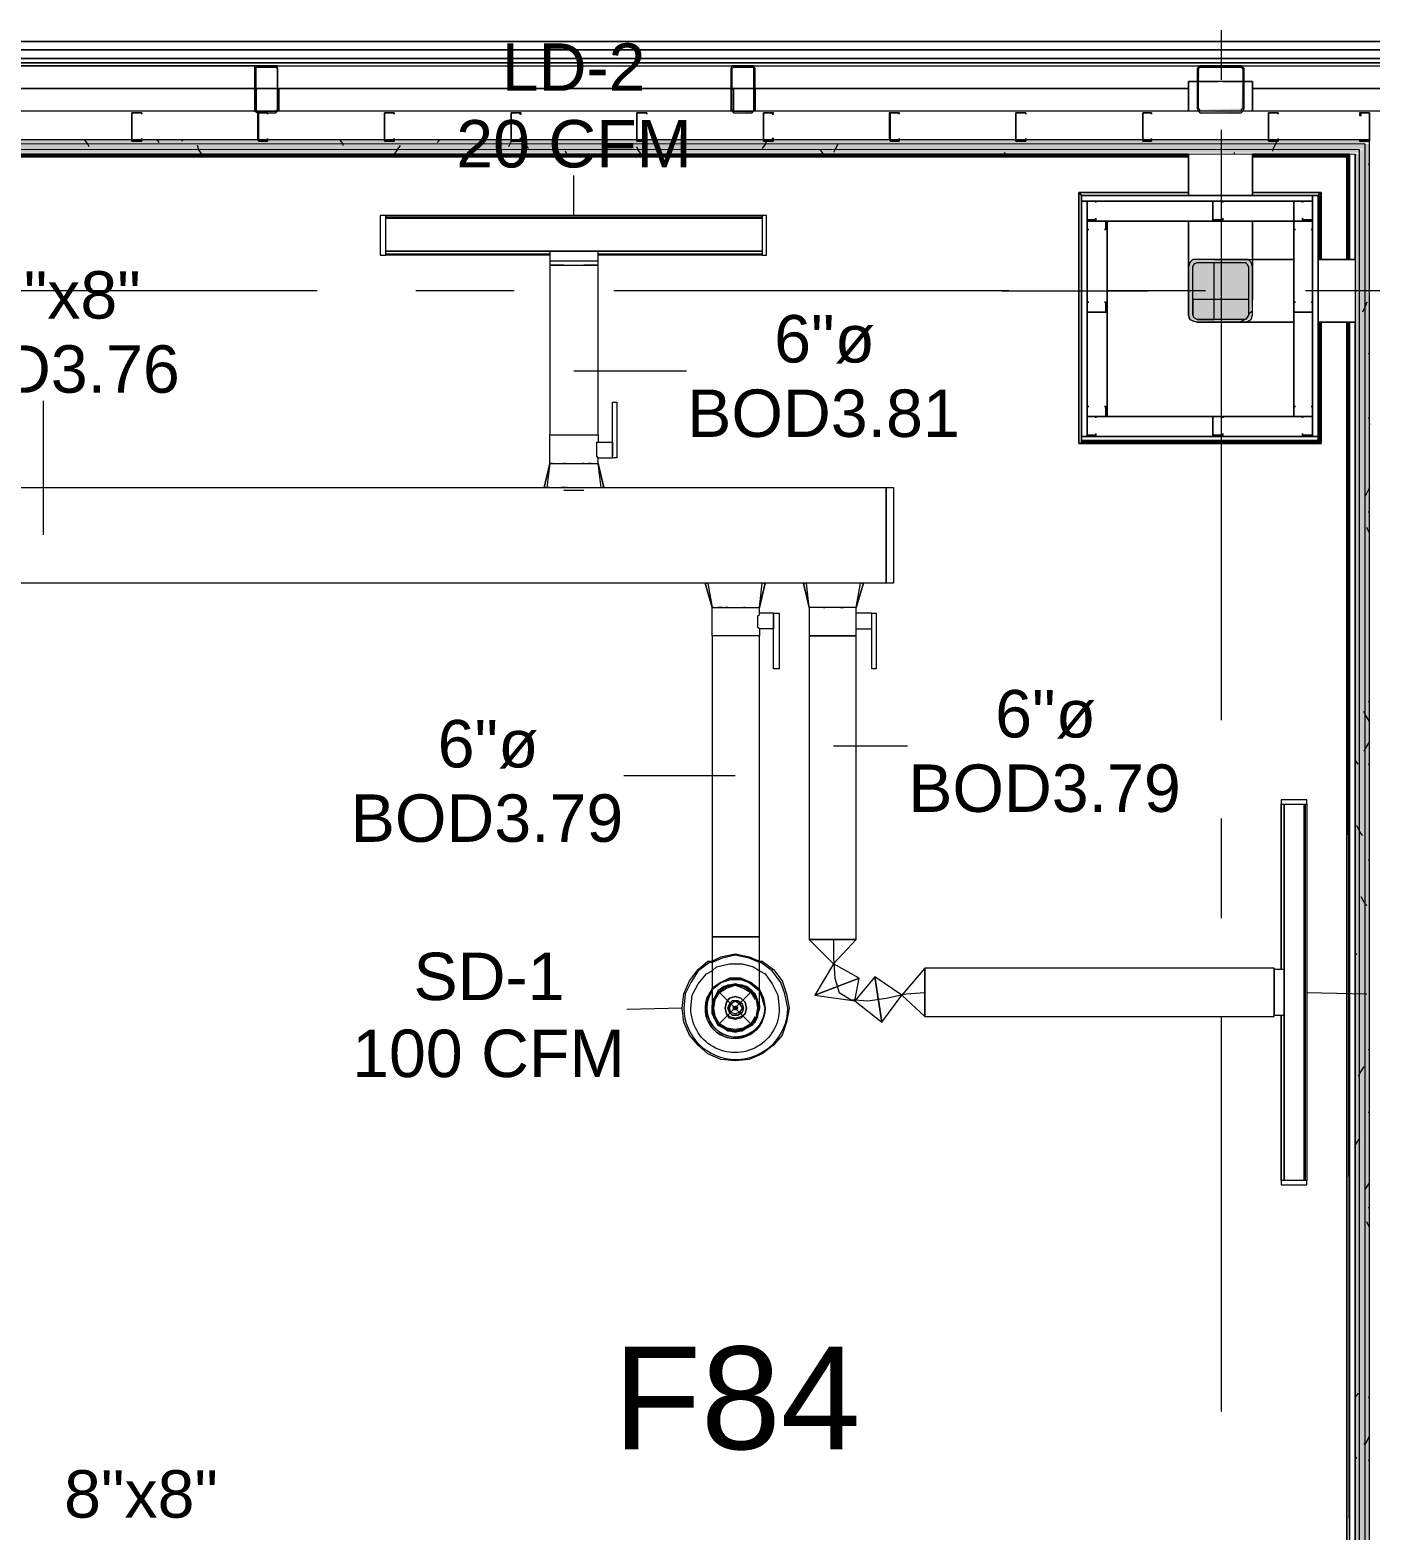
# Model space of a CAD drawing. Header units: metres. Extents: x 98 to 337, y -7 to 53.
# Drawn here: x 154.689 to 158.998, y 44.856 to 49.679 of the extents above; entities that cross this region are included whole.
import ezdxf

# ---------------------------------------------------------------- set-up
doc = ezdxf.new("R2010")
doc.units = ezdxf.units.M
doc.layers.add('HVAC - Ductos', color=5, linetype='Continuous', lineweight=0)
doc.layers.add('PDF_Text', color=7, linetype='Continuous', lineweight=0)
doc.layers.add('PDF_Geometry', color=7, linetype='Continuous', lineweight=0, true_color=0xaaaaaa)
doc.layers.add('PDF_Solid Fills', color=7, linetype='Continuous', lineweight=0, true_color=0xffffff)
doc.styles.add('PDF Arial-BoldMT-Identity-H', font='arial.ttf')
doc.styles.add('PDF Helvetica', font='')
doc.styles.get('PDF Helvetica').set_extended_font_data('Helvetica')

msp = doc.modelspace()

# ---------------------------------------------------------------- hatches: boundary and pattern name
at = {"layer": 'PDF_Solid Fills', "lineweight": 0, "transparency": 33554559}
h = msp.add_hatch(color=256, dxfattribs=at)
h.paths.add_polyline_path([(155.4843, 49.4228), (155.4797, 49.4228), (155.4843, 49.4183)])
h.paths.add_polyline_path([(155.4156, 49.5557), (155.411, 49.5557), (155.411, 49.4183)])
h.paths.add_polyline_path([(155.4202, 49.5649), (155.4843, 49.5603), (155.4843, 49.5649)])
h.paths.add_polyline_path([(155.4156, 49.5603), (155.4156, 49.5649), (155.411, 49.5649)])
h.paths.add_polyline_path([(155.4797, 49.4137), (155.4797, 49.4183), (155.4202, 49.4183)])
h = msp.add_hatch(color=256, dxfattribs=at)
h.paths.add_polyline_path([(157.0192, 49.5557), (157.0146, 49.5557), (157.0146, 49.4228), (157.0192, 49.5552)])
h.paths.add_polyline_path([(156.9459, 49.5557), (156.9413, 49.5557), (156.9413, 49.4228)])
h.paths.add_polyline_path([(157.0146, 49.5649), (157.0192, 49.5603), (157.0192, 49.5649)])
h.paths.add_polyline_path([(157.01, 49.5603), (157.01, 49.5649), (156.9459, 49.5649)])
h.paths.add_polyline_path([(157.01, 49.4137), (157.01, 49.4183), (156.9504, 49.4183)])
h.paths.add_polyline_path([(156.9504, 49.4183), (156.9504, 49.4228), (156.9459, 49.4228)])
h = msp.add_hatch(color=256, dxfattribs=at)
h.paths.add_polyline_path([(158.4487, 49.5603), (158.5861, 49.5649), (158.4441, 49.5649), (158.4395, 49.5603), (158.4395, 49.4274), (158.4441, 49.432)])
h.paths.add_polyline_path([(158.5907, 49.5603), (158.5861, 49.5603), (158.5815, 49.4274), (158.4487, 49.4228), (158.4487, 49.4274), (158.4441, 49.4274), (158.4441, 49.4183), (158.4487, 49.4183), (158.5815, 49.4137), (158.5815, 49.4183), (158.5861, 49.4228)])
for points in [[(158.9939, 49.3266), (142.4356, 49.3312), (105.9562, 49.3312), (105.9562, 49.3175), (158.9939, 49.3175)], [(158.9801, 49.2946), (158.9801, 49.3175), (105.9562, 49.3175), (105.9562, 49.2992), (158.9618, 49.2992)], [(105.9562, 49.2854), (158.9573, 49.2854), (158.9618, 49.2808), (158.9618, 49.2808), (158.9618, 49.2992), (105.9562, 49.2992)], [(158.412, 48.7631), (158.4166, 48.7631), (158.4166, 48.7494), (158.4257, 48.7494), (158.4395, 48.7448), (158.5953, 48.7402), (158.5953, 48.7448), (158.6136, 48.754), (158.6182, 48.9308), (158.6182, 48.9327), (158.609, 48.9418), (158.4211, 48.9418), (158.4166, 48.9372), (158.412, 48.9235)]]:
    msp.add_hatch(color=256, dxfattribs=at).paths.add_polyline_path(points)
h = msp.add_hatch(color=256, dxfattribs=at)
h.paths.add_polyline_path([(158.9801, 37.1027), (158.9939, 37.1027), (158.9939, 49.3129), (158.9801, 49.3129)])
h.paths.add_polyline_path([(158.9801, 25.4148), (158.9939, 25.4148), (158.9939, 35.5724), (158.9801, 35.5724)])
h.paths.add_polyline_path([(158.9801, 23.912), (158.9939, 23.912), (158.9939, 25.401), (158.9801, 25.401)])
h.paths.add_polyline_path([(158.9939, 23.8937), (158.9801, 23.8937), (158.9801, 11.5689), (158.9939, 11.5689)])
h.paths.add_polyline_path([(158.9801, 35.5861), (158.9939, 35.5861), (158.9939, 37.089), (158.9801, 37.089)])
h = msp.add_hatch(color=256, dxfattribs=at)
h.paths.add_polyline_path([(158.9618, 37.1027), (158.9618, 49.2808), (158.9481, 49.2808), (158.9481, 37.1027)])
h.paths.add_polyline_path([(158.9618, 23.8937), (158.9481, 23.8937), (158.9481, 11.601), (158.9618, 11.601)])
h.paths.add_polyline_path([(158.9618, 25.401), (158.9481, 25.401), (158.9481, 23.912), (158.9618, 23.912)])
h.paths.add_polyline_path([(158.9618, 35.5724), (158.9481, 35.5724), (158.9481, 25.4148), (158.9618, 25.4148)])
h.paths.add_polyline_path([(158.9618, 37.089), (158.9481, 37.089), (158.9481, 35.5861), (158.9618, 35.5861)])
h = msp.add_hatch(color=256, dxfattribs=at)
h.paths.add_polyline_path([(158.9618, 37.1027), (158.9801, 37.1027), (158.9801, 49.2946), (158.9618, 49.2946)])
h.paths.add_polyline_path([(158.9618, 25.4148), (158.9801, 25.4148), (158.9801, 35.5724), (158.9618, 35.5724)])
h.paths.add_polyline_path([(158.9618, 23.912), (158.9801, 23.912), (158.9801, 25.401), (158.9618, 25.401)])
h.paths.add_polyline_path([(158.9801, 23.8937), (158.9618, 23.8937), (158.9618, 11.5827), (158.9801, 11.5827)])
h.paths.add_polyline_path([(158.9618, 35.5861), (158.9801, 35.5861), (158.9801, 37.089), (158.9618, 37.089)])

# ---------------------------------------------------------------- linework, layer by layer
at = {"layer": 'HVAC - Ductos', "lineweight": 0}
for points in [[(155.8142, 49.0839), (155.8142, 48.9555), (155.8325, 48.9555), (155.8325, 49.0839)], [(157.0421, 48.9692), (155.8325, 48.9692), (157.0421, 48.9692), (155.8325, 48.9692), (155.8325, 49.0747), (157.0421, 49.0747)], [(157.0558, 49.0839), (157.0421, 49.0839), (157.0421, 48.9555), (157.0558, 48.9555)], [(156.5152, 48.9692), (156.5106, 48.9692), (156.5014, 48.9692), (156.4923, 48.9692), (156.474, 48.9692), (156.4556, 48.9692), (156.4373, 48.9692), (156.419, 48.9692), (156.4006, 48.9692), (156.3823, 48.9692), (156.3686, 48.9692), (156.364, 48.9692), (156.3594, 48.9692), (156.3594, 48.9372), (156.3594, 48.9235), (156.3686, 48.9235), (156.3823, 48.9235), (156.4098, 48.9235), (156.4373, 48.9235), (156.4648, 48.9235), (156.4923, 48.9235), (156.506, 48.9235), (156.5152, 48.9235), (156.5152, 48.9372)], [(156.3411, 48.2088), (156.3594, 48.2866), (156.3411, 48.2088), (156.3457, 48.2088)], [(156.4098, 48.2866), (156.4052, 48.2866)], [(156.4694, 48.2866), (156.4648, 48.2866)], [(156.4923, 48.2866), (156.4831, 48.2866)], [(156.529, 48.2088), (156.5335, 48.2088)], [(157.4636, 48.2088), (157.4636, 47.9017), (157.4407, 47.9017), (157.4407, 48.2088)], [(157.0512, 47.9017), (157.0466, 47.9017)], [(156.9001, 47.8239), (156.9138, 47.8239)], [(156.923, 47.8239), (156.9276, 47.8239), (156.9321, 47.8239), (156.9276, 47.8239)], [(156.9825, 47.8239), (156.9871, 47.8239)], [(157.2391, 47.8239), (157.2437, 47.8239)], [(157.2941, 47.8239), (157.2987, 47.8239), (157.3033, 47.8239), (157.2987, 47.8239)], [(157.033, 47.7322), (157.0284, 47.7322), (157.0238, 47.7322), (157.01, 47.7322), (156.9917, 47.7322), (156.9734, 47.7322), (156.955, 47.7322), (156.9367, 47.7322), (156.9184, 47.7322), (156.9001, 47.7322), (156.8909, 47.7322), (156.8817, 47.7322), (156.8817, 46.7655), (156.8909, 46.7655), (156.9001, 46.7655), (156.9184, 46.7655), (156.9367, 46.7655), (156.955, 46.7655), (156.9734, 46.7655), (156.9917, 46.7655), (157.01, 46.7655), (157.0238, 46.7655), (157.0284, 46.7655), (157.033, 46.7655)], [(157.2712, 46.6784), (157.3445, 46.7563), (157.3445, 47.7322), (157.3353, 47.7322), (157.3261, 47.7322), (157.3079, 47.7322), (157.2895, 47.7322), (157.2712, 47.7322), (157.2483, 47.7322), (157.2299, 47.7322), (157.2162, 47.7322), (157.2025, 47.7322), (157.1979, 47.7322), (157.1933, 47.7322), (157.1933, 46.7563)], [(157.3445, 46.7563), (157.3353, 46.7563), (157.3261, 46.7563), (157.3079, 46.7563), (157.2895, 46.7563), (157.2712, 46.7563), (157.2483, 46.7563), (157.2299, 46.7563), (157.2162, 46.7563), (157.2025, 46.7563), (157.1979, 46.7563), (157.1933, 46.7563), (157.1979, 46.7563), (157.2025, 46.7563), (157.2162, 46.7563), (157.2299, 46.7563), (157.2483, 46.7563), (157.2712, 46.7563), (157.2895, 46.7563), (157.3079, 46.7563), (157.3261, 46.7563), (157.3353, 46.7563)], [(157.1933, 46.7563), (157.3445, 46.7563)], [(157.5644, 46.6647), (157.5644, 46.6601), (157.5644, 46.651), (157.5644, 46.6418), (157.5644, 46.6234), (157.5644, 46.6052), (157.5644, 46.5868), (157.5644, 46.5685), (157.5644, 46.5502), (157.5644, 46.5318), (157.5644, 46.5226), (157.5644, 46.5135), (157.5644, 46.5089), (157.5644, 46.5135), (157.5644, 46.5226), (157.5644, 46.5318), (157.5644, 46.5502), (157.5644, 46.5685), (157.5644, 46.5868), (157.5644, 46.6052), (157.5644, 46.6234), (157.5644, 46.6418), (157.5644, 46.651), (157.5644, 46.6601)], [(156.9367, 46.6326), (156.9734, 46.6326), (157.0054, 46.6188), (157.0284, 46.6006), (157.033, 46.596), (157.0284, 46.6006), (157.0054, 46.6188), (156.9734, 46.6326), (156.9367, 46.6326), (156.9092, 46.6188), (156.8817, 46.6006), (156.8817, 46.596), (156.9092, 46.6188)], [(156.8817, 46.596), (156.8817, 46.5914), (156.8817, 46.596), (156.8817, 46.6006), (156.9092, 46.6188)], [(156.8863, 46.5548), (156.8909, 46.573), (156.9046, 46.5868), (156.9184, 46.6006), (156.9367, 46.6097), (156.955, 46.6097), (156.9734, 46.6097), (156.9917, 46.6006), (157.01, 46.5868), (157.0192, 46.573), (157.0284, 46.5548), (157.0284, 46.5364), (157.0284, 46.5181), (157.0192, 46.4997), (157.01, 46.486), (156.9917, 46.4723), (156.9734, 46.4677), (156.955, 46.4631), (156.9367, 46.4677), (156.9184, 46.4723), (156.9046, 46.486), (156.8909, 46.4997), (156.8863, 46.5181), (156.8817, 46.5364)], [(157.0192, 46.5822), (156.978, 46.6097), (156.9321, 46.6097), (156.8955, 46.5822), (156.8817, 46.5364), (156.8955, 46.4906), (156.9321, 46.4631), (156.978, 46.4631), (157.0192, 46.4906), (157.033, 46.5364)], [(157.0284, 46.596), (157.0008, 46.6188), (156.9734, 46.628), (156.9413, 46.628), (156.9092, 46.6188), (156.9413, 46.628), (156.9734, 46.628), (157.0008, 46.6188), (157.0284, 46.596), (157.033, 46.5914)], [(157.0512, 46.5364), (157.0466, 46.5685), (157.033, 46.596), (157.0466, 46.5685)], [(156.9276, 46.5548), (156.923, 46.5364), (156.9276, 46.5548), (156.9367, 46.5685), (156.955, 46.573), (156.9734, 46.5685), (156.9871, 46.5548), (156.9917, 46.5364), (156.9871, 46.5548), (156.9734, 46.5685), (156.955, 46.573), (156.9367, 46.5685)], [(156.9367, 46.5502), (156.9321, 46.5364), (156.9367, 46.5502), (156.9459, 46.5593), (156.9642, 46.5593), (156.978, 46.5502), (156.9825, 46.5364), (156.978, 46.5502), (156.9642, 46.5593), (156.9459, 46.5593)], [(156.9413, 46.5502), (156.955, 46.5593), (156.9688, 46.5502), (156.978, 46.5364), (156.9688, 46.5226), (156.955, 46.5181), (156.9413, 46.5226), (156.9367, 46.5364)], [(156.8817, 46.5456), (156.8817, 46.5364), (156.8817, 46.5181), (156.8909, 46.4997), (156.9001, 46.4814), (156.9184, 46.4723), (156.9367, 46.4631), (156.955, 46.4585), (156.9734, 46.4631), (156.9917, 46.4723), (157.01, 46.4814), (157.0192, 46.4951), (157.01, 46.4814), (156.9917, 46.4723), (156.9734, 46.4631), (156.955, 46.4585), (156.9367, 46.4631), (156.9184, 46.4723), (156.9001, 46.4814), (156.8909, 46.4997), (156.8817, 46.5181), (156.8817, 46.5364)], [(156.9871, 46.5181), (156.9917, 46.5364), (156.9871, 46.5181), (156.9734, 46.5043), (156.955, 46.4997), (156.9367, 46.5043), (156.9276, 46.5181), (156.923, 46.5364), (156.9276, 46.5181), (156.9367, 46.5089), (156.955, 46.5043), (156.9734, 46.5089)], [(156.978, 46.5226), (156.9825, 46.5364), (156.978, 46.5226), (156.9642, 46.5135), (156.9459, 46.5135), (156.9367, 46.5226), (156.9321, 46.5364), (156.9367, 46.5226), (156.9459, 46.5135), (156.9642, 46.5135)], [(156.955, 46.541), (156.9504, 46.5364), (156.9504, 46.541), (156.9596, 46.541), (156.9642, 46.5364), (156.9596, 46.5318), (156.9504, 46.5318), (156.9504, 46.5364), (156.955, 46.5318), (156.9596, 46.5318), (156.9596, 46.5364), (156.9596, 46.541)], [(157.033, 46.5364), (157.0284, 46.5181), (157.0238, 46.4997), (157.0284, 46.5181), (157.033, 46.5364), (157.033, 46.5456)]]:
    msp.add_lwpolyline(points, close=True, dxfattribs=at)
for points in [[(155.8325, 49.0563), (155.8325, 49.0609), (155.8325, 49.0655), (155.8325, 49.0839), (155.8325, 49.0793), (157.0421, 49.0793), (157.0421, 49.0839), (157.0421, 49.0655), (157.0421, 49.0609), (157.0421, 49.0563)], [(157.0421, 49.0839), (155.8325, 49.0839)], [(155.8325, 49.0609), (155.8325, 49.0655), (155.8325, 49.0701)], [(157.0421, 49.0701), (157.0421, 49.0655), (157.0421, 49.0609)], [(155.8325, 49.0243), (155.8325, 49.0289)], [(155.8325, 49.0105), (155.8325, 49.0197)], [(157.0421, 49.0289), (157.0421, 49.0243)], [(157.0421, 49.0197), (157.0421, 49.0105)], [(156.3594, 48.9555), (155.8325, 48.9555), (155.8325, 48.9601), (155.8325, 48.9784), (155.8325, 48.9876)], [(155.8325, 48.9738), (155.8325, 48.9784), (155.8325, 48.983)], [(155.8325, 48.9601), (156.3594, 48.9601)], [(157.0421, 48.9876), (157.0421, 48.9784), (157.0421, 48.9601), (157.0421, 48.9555), (156.5152, 48.9555)], [(156.5152, 48.9601), (157.0421, 48.9601)], [(157.0421, 48.983), (157.0421, 48.9784), (157.0421, 48.9738)], [(156.3594, 48.9372), (156.364, 48.9372), (156.3823, 48.9372), (156.4052, 48.9372), (156.4373, 48.9372), (156.4648, 48.9372), (156.4923, 48.9372), (156.5106, 48.9372), (156.5152, 48.9372)], [(156.4052, 48.9235), (156.4006, 48.9235), (156.3823, 48.9235), (156.3686, 48.9235), (156.364, 48.9235), (156.3594, 48.9235), (156.3594, 48.3783), (156.364, 48.3783), (156.3686, 48.3783), (156.3823, 48.3783), (156.4006, 48.3783), (156.419, 48.3783), (156.4373, 48.3783), (156.4556, 48.3783), (156.474, 48.3783), (156.4923, 48.3783), (156.5014, 48.3783), (156.5106, 48.3783), (156.5152, 48.3783), (156.5152, 48.3553), (156.561, 48.3553), (156.561, 48.3508), (156.561, 48.3462), (156.561, 48.337), (156.561, 48.3324), (156.561, 48.3278), (156.561, 48.3187), (156.561, 48.3141), (156.561, 48.3095)], [(156.364, 48.2866), (156.3686, 48.2866), (156.364, 48.2866), (156.3594, 48.2866), (156.3594, 48.3783), (156.364, 48.3783), (156.3686, 48.3783), (156.3823, 48.3783), (156.4006, 48.3783), (156.419, 48.3783), (156.4373, 48.3783), (156.4556, 48.3783), (156.474, 48.3783), (156.4923, 48.3783), (156.5014, 48.3783), (156.5106, 48.3783), (156.5152, 48.3783), (156.5152, 48.9235), (156.5106, 48.9235), (156.506, 48.9235), (156.5014, 48.9235), (156.4923, 48.9235), (156.474, 48.9235), (156.4694, 48.9235)], [(156.4098, 48.9235), (156.419, 48.9235), (156.4373, 48.9235), (156.4556, 48.9235), (156.4648, 48.9235)], [(156.3686, 48.2866), (156.3823, 48.2866), (156.4006, 48.2866), (156.419, 48.2866), (156.4373, 48.2866), (156.4556, 48.2866), (156.474, 48.2866), (156.4923, 48.2866), (156.5014, 48.2866), (156.506, 48.2866), (156.5106, 48.2866), (156.5152, 48.2866), (156.5152, 48.305), (156.561, 48.305), (156.561, 48.4837), (156.5748, 48.4837), (156.5748, 48.305), (156.561, 48.305)], [(156.5152, 48.305), (156.5106, 48.3095), (156.5106, 48.3141), (156.5106, 48.3187), (156.5106, 48.3278), (156.5106, 48.337), (156.5106, 48.3462), (156.5106, 48.3508), (156.5106, 48.3553), (156.5152, 48.3553)], [(156.3594, 48.2866), (156.3502, 48.2088), (156.364, 48.2088), (156.3823, 48.2088), (156.3869, 48.2088)], [(156.5106, 48.2088), (156.5198, 48.2088), (156.5244, 48.2088), (156.5152, 48.2866)], [(156.5335, 48.2088), (156.5152, 48.2866), (156.5335, 48.2088)], [(156.4694, 48.2088), (157.4407, 48.2088), (157.4407, 47.9017), (154.3526, 47.9017), (154.3526, 48.2088), (156.4052, 48.2088)], [(156.3594, 48.2088), (156.3548, 48.2088)], [(156.3915, 48.2088), (156.4052, 48.2088), (156.4236, 48.2088), (156.4464, 48.2088), (156.4694, 48.2088), (156.4786, 48.2088)], [(156.4098, 48.2088), (156.3961, 48.2088)], [(156.4694, 48.1996), (156.4464, 48.1996), (156.4236, 48.1996), (156.4052, 48.1996)], [(156.419, 48.2088), (156.4144, 48.2088)], [(156.4648, 48.2088), (156.4831, 48.2088), (156.4923, 48.2088), (156.506, 48.2088)], [(156.8817, 47.9017), (156.8725, 47.9017), (156.8679, 47.9017), (156.8817, 47.8239), (156.8588, 47.9017), (156.8634, 47.9017), (156.8588, 47.9017), (156.8817, 47.8239), (156.8863, 47.8239), (156.8817, 47.8239)], [(157.0788, 47.801), (157.0788, 47.7964), (157.0788, 47.7918), (157.0788, 47.7826), (157.0788, 47.778), (157.0788, 47.7734), (157.0788, 47.7643), (157.0788, 47.7597), (157.0788, 47.7552), (157.033, 47.7552), (157.033, 47.7322), (157.0284, 47.7322), (157.0238, 47.7322), (157.01, 47.7322), (156.9917, 47.7322), (156.9734, 47.7322), (156.955, 47.7322), (156.9367, 47.7322), (156.9184, 47.7322), (156.9001, 47.7322), (156.8909, 47.7322), (156.8817, 47.7322), (156.8817, 47.8239), (156.8863, 47.8239), (156.8909, 47.8239), (156.9001, 47.8239), (156.9184, 47.8239), (156.9367, 47.8239), (156.955, 47.8239), (156.9734, 47.8239), (156.9917, 47.8239), (157.01, 47.8239), (157.0238, 47.8239), (157.0284, 47.8239), (157.033, 47.8239), (157.0421, 47.9017), (157.0284, 47.9017), (157.01, 47.9017), (157.0054, 47.9017), (157.0008, 47.9017), (156.9917, 47.9017), (156.978, 47.9017), (156.9734, 47.9017)], [(156.9046, 47.9017), (156.9001, 47.9017), (156.8863, 47.9017)], [(156.9688, 47.9017), (156.9459, 47.9017), (156.9413, 47.9017), (156.9367, 47.9017), (156.923, 47.9017), (156.9138, 47.9017), (156.9092, 47.9017)], [(157.0512, 47.9017), (157.033, 47.8239), (157.0512, 47.9017)], [(157.3949, 47.8055), (157.4086, 47.8055), (157.4086, 47.6268), (157.3949, 47.6268), (157.3949, 47.8055), (157.3445, 47.8055), (157.3445, 47.8239), (157.3353, 47.8239), (157.3261, 47.8239), (157.3079, 47.8239), (157.2895, 47.8239), (157.2712, 47.8239), (157.2483, 47.8239), (157.2299, 47.8239), (157.2162, 47.8239), (157.2025, 47.8239), (157.1979, 47.8239), (157.1933, 47.8239), (157.175, 47.9017), (157.1933, 47.8239), (157.1841, 47.9017)], [(157.2529, 47.9017), (157.2483, 47.9017), (157.2345, 47.9017), (157.2253, 47.9017), (157.2208, 47.9017), (157.2162, 47.9017), (157.1979, 47.9017), (157.1841, 47.9017), (157.1795, 47.9017), (157.175, 47.9017), (157.1795, 47.9017)], [(157.3399, 47.9017), (157.3261, 47.9017), (157.317, 47.9017), (157.3124, 47.9017), (157.3033, 47.9017), (157.2895, 47.9017), (157.2849, 47.9017), (157.2803, 47.9017), (157.2574, 47.9017)], [(157.3628, 47.9017), (157.3674, 47.9017), (157.3628, 47.9017), (157.3582, 47.9017), (157.3537, 47.9017), (157.3445, 47.9017)], [(157.3674, 47.9017), (157.3445, 47.8239), (157.3674, 47.9017)], [(157.3445, 47.8239), (157.3582, 47.9017)], [(157.033, 47.7552), (157.0284, 47.7597), (157.0284, 47.7643), (157.0284, 47.7734), (157.0284, 47.7826), (157.0284, 47.7918), (157.0284, 47.7964), (157.033, 47.801), (157.033, 47.8055)], [(157.0788, 47.8055), (157.0971, 47.8055), (157.0971, 47.6268), (157.0788, 47.6268), (157.0788, 47.8055), (157.033, 47.8055), (157.033, 47.8239)], [(157.1933, 47.8239), (157.1933, 47.7322), (157.1979, 47.7322), (157.2025, 47.7322), (157.2162, 47.7322), (157.2299, 47.7322), (157.2483, 47.7322), (157.2712, 47.7322), (157.2895, 47.7322), (157.3079, 47.7322), (157.3261, 47.7322), (157.3353, 47.7322), (157.3445, 47.7322), (157.3445, 47.7552), (157.3949, 47.7552), (157.3949, 47.7597), (157.3949, 47.7643), (157.3949, 47.7734), (157.3949, 47.778), (157.3949, 47.7826), (157.3949, 47.7918), (157.3949, 47.7964), (157.3949, 47.801)], [(157.3445, 47.7552), (157.3445, 47.7597), (157.3445, 47.7643), (157.3445, 47.7734), (157.3445, 47.7826), (157.3445, 47.7918), (157.3445, 47.7964), (157.3445, 47.801), (157.3445, 47.8055)], [(157.033, 46.5364), (157.033, 46.541), (157.033, 46.5639), (157.033, 46.5914), (157.033, 46.6326), (157.033, 46.6784), (157.033, 46.7289), (157.033, 46.7655), (157.0284, 46.7655), (157.0238, 46.7655), (157.01, 46.7655), (156.9917, 46.7655), (156.9734, 46.7655), (156.955, 46.7655), (156.9367, 46.7655), (156.9184, 46.7655), (156.9001, 46.7655), (156.8909, 46.7655), (156.8817, 46.7655), (156.8817, 46.7105), (156.8817, 46.6601), (156.8817, 46.6188), (156.8817, 46.5822), (156.8817, 46.5548), (156.8817, 46.541), (156.8817, 46.5364)], [(157.2712, 46.7563), (157.2712, 46.6968), (157.2757, 46.6326), (157.2895, 46.5868), (157.3261, 46.5639), (157.3811, 46.5593), (157.4407, 46.5685), (157.5048, 46.5822), (157.5644, 46.5868)], [(156.8817, 46.6876), (156.9092, 46.7014), (156.955, 46.7105), (157.0008, 46.7014), (157.033, 46.6876)], [(157.033, 46.683), (157.0008, 46.6968), (156.955, 46.7059), (156.9138, 46.6968), (156.8817, 46.683)], [(157.033, 46.6876), (157.0421, 46.6876), (157.0788, 46.6601), (157.1062, 46.6234), (157.12, 46.5822), (157.1291, 46.5364), (157.12, 46.4906), (157.1062, 46.4494), (157.0788, 46.4173), (157.0421, 46.3898), (157.0008, 46.3715), (156.955, 46.3669), (156.9092, 46.3715), (156.8679, 46.3898), (156.8359, 46.4173), (156.8084, 46.4494), (156.7901, 46.4906), (156.7855, 46.5364), (156.7901, 46.5822), (156.8084, 46.6234), (156.8359, 46.6601), (156.8679, 46.6876), (156.8817, 46.6876)], [(156.8817, 46.6555), (156.8955, 46.6692), (156.9367, 46.6784), (156.978, 46.6784), (157.0146, 46.6692), (157.033, 46.6555)], [(157.5644, 46.5089), (158.6869, 46.5089), (158.6869, 46.5135), (158.6869, 46.5226), (158.6869, 46.5318), (158.6869, 46.5502), (158.6869, 46.5685), (158.6869, 46.5868), (158.6869, 46.6052), (158.6869, 46.6234), (158.6869, 46.6418), (158.6869, 46.651), (158.6869, 46.6601), (158.6869, 46.6647), (157.5644, 46.6647), (157.4911, 46.5776), (157.404, 46.6372), (157.3399, 46.5593), (157.3537, 46.6326), (157.2712, 46.6784), (157.2116, 46.5776), (157.3537, 46.6326), (157.2116, 46.5776), (157.3399, 46.5593), (157.4269, 46.4906), (157.404, 46.6372), (157.4269, 46.4906), (157.4911, 46.5776), (157.5644, 46.5089), (157.5644, 46.6647)], [(157.033, 46.5456), (157.0284, 46.5548), (157.0238, 46.573), (157.01, 46.5914), (156.9917, 46.6052), (156.9734, 46.6097), (156.955, 46.6143), (156.9367, 46.6097), (156.9184, 46.6052), (156.9001, 46.5914), (156.8909, 46.573), (156.8817, 46.5548), (156.8817, 46.5456)], [(157.0192, 46.5089), (157.0054, 46.486), (156.9825, 46.4723), (156.955, 46.4677), (156.9276, 46.4723), (156.9046, 46.486), (156.8909, 46.5089), (156.8863, 46.5364), (156.8909, 46.5639), (156.9046, 46.5868), (156.9276, 46.6006), (156.955, 46.6097), (156.9825, 46.6006), (157.0054, 46.5868), (157.0192, 46.5639)], [(156.8909, 46.5685), (156.9046, 46.5868), (156.923, 46.6052), (156.9276, 46.6052), (156.9321, 46.6097)], [(156.9321, 46.6052), (156.955, 46.6097), (156.9825, 46.6052)], [(156.9825, 46.6097), (156.9871, 46.6052), (157.01, 46.5868), (157.0192, 46.5685)], [(156.8863, 46.5135), (156.8817, 46.5364), (156.8863, 46.5639), (156.8863, 46.5685)], [(156.9001, 46.5914), (157.01, 46.4814)], [(157.01, 46.5914), (156.9001, 46.4814)], [(157.0238, 46.5685), (157.0284, 46.5639)], [(157.0238, 46.5135), (157.0284, 46.5364), (157.0238, 46.5639), (157.0284, 46.5364), (157.0238, 46.5089)], [(156.8863, 46.5043), (156.8863, 46.5089)], [(156.923, 46.4723), (156.9046, 46.486), (156.8909, 46.5043)], [(157.0192, 46.5043), (157.01, 46.486), (156.9871, 46.4723)], [(157.0192, 46.4951), (157.0238, 46.4997)], [(157.0284, 46.5089), (157.0238, 46.5043)], [(156.9321, 46.4677), (156.9276, 46.4677), (156.923, 46.4677)], [(156.9825, 46.4677), (156.955, 46.4631), (156.9321, 46.4677)], [(156.9871, 46.4677), (156.9825, 46.4677)]]:
    msp.add_lwpolyline(points, dxfattribs=at)
for points in [[(156.8817, 46.683), (156.8725, 46.683), (156.8359, 46.6555), (156.813, 46.6188), (156.7947, 46.5822), (156.7901, 46.5364, 0.986385), (157.1246, 46.5364), (157.1154, 46.5822), (157.1016, 46.6188), (157.0742, 46.6555), (157.0375, 46.683), (157.033, 46.683)], [(157.033, 46.6555), (157.0512, 46.6464), (157.0742, 46.6143), (157.0925, 46.5776), (157.0971, 46.5364, -1.008643), (156.813, 46.5364), (156.8176, 46.5776), (156.8359, 46.6143), (156.8634, 46.6464), (156.8817, 46.6555)]]:
    msp.add_lwpolyline(points, format="xyb", dxfattribs=at)
msp.add_lwpolyline([(156.8817, 46.596), (156.8634, 46.5685), (156.8588, 46.5364, 1.018342), (157.0512, 46.5364), (157.0421, 46.5685), (157.033, 46.5914, -1.367979), (156.8634, 46.5364), (156.8679, 46.5685), (156.8817, 46.5914, 1.368444), (157.0512, 46.5364, -1.443726)], format="xyb", close=True, dxfattribs=at)
at = {"layer": 'PDF_Geometry', "lineweight": 0}
for points in [[(153.9174, 49.6428), (155.4477, 49.6428), (156.9825, 49.6428), (155.4477, 49.6428), (153.9174, 49.6428), (152.3825, 49.6428)], [(155.4477, 49.6153), (153.9174, 49.6153)], [(155.4477, 49.5878), (153.9174, 49.5878)], [(156.9825, 49.6153), (155.4477, 49.6153)], [(156.9825, 49.5878), (155.4477, 49.5878)], [(158.5128, 49.6153), (156.9825, 49.6153)], [(158.5128, 49.5878), (156.9825, 49.5878)], [(159.2917, 49.6153), (158.5128, 49.6153)], [(159.2917, 49.5878), (158.5128, 49.5878)], [(155.4477, 49.5741), (153.9174, 49.5741)], [(155.4797, 49.4137), (155.4843, 49.4183), (155.4843, 49.4228), (155.4843, 49.5557), (155.4843, 49.5649), (155.4797, 49.5649), (155.4202, 49.5649), (155.411, 49.5649), (155.411, 49.5557), (155.411, 49.4228), (155.411, 49.4183), (155.4202, 49.4137)], [(155.4797, 49.4183), (155.4202, 49.4183), (155.4156, 49.4183), (155.4156, 49.4228), (155.4156, 49.5557), (155.4156, 49.5603), (155.4202, 49.5603), (155.4797, 49.5603), (155.4843, 49.5557), (155.4843, 49.4228)], [(156.9825, 49.5741), (155.4477, 49.5741)], [(157.01, 49.4137), (157.0146, 49.4183), (157.0192, 49.4228), (157.0192, 49.5557), (157.0146, 49.5649), (157.01, 49.5649), (156.9504, 49.5649), (156.9459, 49.5649), (156.9413, 49.5557), (156.9413, 49.4228), (156.9459, 49.4183), (156.9504, 49.4137)], [(157.01, 49.4183), (156.9504, 49.4183), (156.9459, 49.4228), (156.9459, 49.5557), (156.9504, 49.5603), (157.01, 49.5603), (157.0146, 49.5603), (157.0146, 49.5557), (157.0146, 49.4228), (157.0146, 49.4183)], [(158.5128, 49.5741), (156.9825, 49.5741)], [(158.5815, 49.4137), (158.5861, 49.4183), (158.5907, 49.4274), (158.5907, 49.5557), (158.5861, 49.5603), (158.5815, 49.5649), (158.4487, 49.5649), (158.4441, 49.5603), (158.4395, 49.5557), (158.4395, 49.4274), (158.4441, 49.4183), (158.4487, 49.4137)], [(158.5815, 49.4183), (158.4487, 49.4183), (158.4487, 49.4228), (158.4441, 49.4274), (158.4441, 49.5557), (158.4487, 49.5603), (158.5815, 49.5603), (158.5861, 49.5557), (158.5861, 49.4274), (158.5815, 49.4228)], [(159.2917, 49.5741), (158.5128, 49.5741)], [(153.9907, 49.4916), (155.411, 49.4916)], [(155.4156, 49.4916), (155.4477, 49.4916), (155.4843, 49.4916), (156.9413, 49.4916), (155.4843, 49.4916), (155.4477, 49.4916)], [(156.9459, 49.4916), (156.9825, 49.4916)], [(156.9825, 49.4916), (157.0146, 49.4916)], [(157.0192, 49.4916), (158.412, 49.4916)], [(158.4395, 49.5145), (158.412, 49.5145)], [(158.412, 49.5145), (158.412, 49.4183)], [(158.6182, 49.5145), (158.5907, 49.5145)], [(158.6182, 49.5145), (158.6182, 49.4183)], [(158.6182, 49.4916), (159.1634, 49.4916)], [(155.0491, 49.4137), (155.017, 49.4137), (155.017, 49.3266), (155.017, 49.3221), (155.0491, 49.3221), (155.0491, 49.3312), (155.0491, 49.3221), (155.017, 49.3221), (155.017, 49.3266), (155.017, 49.4137), (155.0491, 49.4137), (155.0491, 49.4092)], [(155.4522, 49.4137), (155.4248, 49.4137), (155.4202, 49.4137), (155.4202, 49.3266), (155.4248, 49.3221), (155.4522, 49.3221), (155.4522, 49.3312), (155.4522, 49.3221), (155.4248, 49.3221), (155.4248, 49.3266), (155.4248, 49.4137), (155.4522, 49.4137), (155.4522, 49.4092)], [(155.86, 49.4137), (155.828, 49.4137), (155.828, 49.3266), (155.828, 49.3221), (155.86, 49.3221), (155.86, 49.3312), (155.86, 49.3221), (155.828, 49.3221), (155.828, 49.3266), (155.828, 49.4137), (155.86, 49.4137), (155.86, 49.4092)], [(156.2678, 49.4137), (156.2357, 49.4137), (156.2357, 49.3266), (156.2357, 49.3221), (156.2678, 49.3221), (156.2678, 49.3312), (156.2632, 49.3312), (156.2632, 49.3221), (156.2357, 49.3221), (156.2357, 49.3266), (156.2357, 49.4137), (156.2632, 49.4137), (156.2632, 49.4092), (156.2678, 49.4092)], [(156.671, 49.4137), (156.6435, 49.4137), (156.6389, 49.4137), (156.6389, 49.3266), (156.6389, 49.3221), (156.6435, 49.3221), (156.671, 49.3221), (156.671, 49.3312), (156.671, 49.3221), (156.6435, 49.3221), (156.6389, 49.3221), (156.6389, 49.3266), (156.6389, 49.4137), (156.6435, 49.4137), (156.671, 49.4137), (156.671, 49.4092)], [(157.0788, 49.4137), (157.0466, 49.4137), (157.0466, 49.3266), (157.0466, 49.3221), (157.0788, 49.3221), (157.0788, 49.3312), (157.0742, 49.3312), (157.0742, 49.3221), (157.0466, 49.3221), (157.0466, 49.3266), (157.0466, 49.4137), (157.0742, 49.4137), (157.0742, 49.4092), (157.0788, 49.4092)], [(157.4819, 49.4137), (157.4544, 49.4137), (157.4499, 49.4137), (157.4499, 49.3266), (157.4544, 49.3221), (157.4819, 49.3221), (157.4819, 49.3312), (157.4819, 49.3221), (157.4544, 49.3221), (157.4544, 49.3266), (157.4544, 49.4137), (157.4819, 49.4137), (157.4819, 49.4092)], [(157.8897, 49.4137), (157.8577, 49.4137), (157.8577, 49.3266), (157.8577, 49.3221), (157.8897, 49.3221), (157.8897, 49.3312), (157.8897, 49.3221), (157.8577, 49.3221), (157.8577, 49.3266), (157.8577, 49.4137), (157.8897, 49.4137), (157.8897, 49.4092)], [(158.2929, 49.4137), (158.2654, 49.4137), (158.2654, 49.3266), (158.2654, 49.3221), (158.2929, 49.3221), (158.2929, 49.3312), (158.2929, 49.3221), (158.2654, 49.3221), (158.2654, 49.3266), (158.2654, 49.4137), (158.2929, 49.4137), (158.2929, 49.4092)], [(158.7006, 49.4137), (158.6732, 49.4137), (158.6686, 49.4137), (158.6686, 49.3266), (158.6686, 49.3221), (158.6732, 49.3221), (158.7006, 49.3221), (158.7006, 49.3312), (158.7006, 49.3221), (158.6732, 49.3221), (158.6686, 49.3221), (158.6686, 49.3266), (158.6686, 49.4137), (158.6732, 49.4137), (158.7006, 49.4137), (158.7006, 49.4092)], [(158.9618, 49.3221), (158.9939, 49.3221), (158.9939, 49.3266), (158.9939, 49.4137), (158.9618, 49.4137), (158.9618, 49.4046), (158.9664, 49.4046), (158.9664, 49.4137), (158.9939, 49.4137), (158.9939, 49.3266), (158.9939, 49.3221), (158.9664, 49.3221), (158.9664, 49.3266), (158.9618, 49.3266)], [(158.412, 49.2763), (154.0181, 49.2763)], [(154.0181, 49.2717), (158.412, 49.2717)], [(154.0181, 49.2717), (158.412, 49.2717)], [(158.412, 49.2808), (158.412, 49.1479)], [(158.6182, 49.2808), (158.6182, 49.1479)], [(158.6182, 49.2808), (158.9297, 49.2808)], [(158.9297, 49.2763), (158.6182, 49.2763)], [(158.6182, 49.2717), (158.9206, 49.2717)], [(158.6182, 49.2717), (158.9206, 49.2717)], [(158.9206, 49.2717), (158.9206, 48.9418)], [(158.9206, 49.2717), (158.9206, 48.9418)], [(158.9251, 48.9418), (158.9251, 49.2808)], [(158.9297, 48.9418), (158.9297, 49.2808)], [(158.9481, 49.2808), (158.9481, 48.9418)], [(158.0592, 49.1571), (158.412, 49.1571), (158.0592, 49.1571), (158.0638, 49.1525), (158.0684, 49.1479), (158.0638, 49.1525), (158.0592, 49.1571), (158.0638, 49.1525), (158.0684, 49.1479), (158.0684, 48.3599), (158.0684, 49.1479), (158.0684, 48.3553), (158.8335, 48.3553), (158.0684, 48.3553), (158.0684, 49.1479), (158.0684, 48.3599), (158.0684, 48.3553), (158.0638, 48.3508), (158.0592, 48.3508)], [(158.8289, 48.3599), (158.0684, 48.3599), (158.0684, 48.3553), (158.0638, 48.3508), (158.0592, 48.3508), (158.8381, 48.3508), (158.8381, 48.7402), (158.8381, 48.3508), (158.0592, 48.3508), (158.0592, 49.1571), (158.412, 49.1571), (158.0592, 49.1571), (158.0638, 49.1525), (158.0684, 49.1479), (158.412, 49.1479), (158.0684, 49.1479), (158.0684, 48.3599)], [(158.8381, 49.1571), (158.8381, 48.9418), (158.8381, 49.1571), (158.8381, 48.9418), (158.8381, 49.1571), (158.8381, 49.1525), (158.8335, 49.1525), (158.8289, 49.1479), (158.8106, 49.1479), (158.0684, 49.1479), (158.0684, 49.1297), (158.0684, 48.3737), (158.0867, 48.3737), (158.0867, 49.1297), (158.0684, 49.1297), (158.8106, 49.1297), (158.8106, 49.1479), (158.8106, 48.3737), (158.8289, 48.3737), (158.8289, 49.1479), (158.6182, 49.1479), (158.8289, 49.1479), (158.6182, 49.1479), (158.8289, 49.1479), (158.6182, 49.1479), (158.8335, 49.1479), (158.6182, 49.1479), (158.8289, 49.1479), (158.8335, 49.1479), (158.8289, 49.1479), (158.8335, 49.1479), (158.8289, 49.1479), (158.8335, 49.1525), (158.8381, 49.1525)], [(158.412, 49.1479), (158.0684, 49.1479)], [(158.0867, 49.0655), (158.0867, 49.0701), (158.0867, 49.1297), (158.1142, 49.1297), (158.1142, 49.1251), (158.1142, 49.1297), (158.0867, 49.1297), (158.0867, 49.0701), (158.1142, 49.0701), (158.1142, 49.0747), (158.1142, 49.0655)], [(158.1508, 49.0655), (158.751, 49.0655), (158.751, 49.1297), (158.0867, 49.1297), (158.0867, 49.0655)], [(158.4945, 49.0655), (158.4899, 49.0655), (158.4899, 49.0701), (158.4899, 49.1297), (158.4945, 49.1297), (158.5219, 49.1297), (158.5219, 49.1251), (158.5219, 49.1297), (158.4945, 49.1297), (158.4899, 49.1297), (158.4899, 49.0701), (158.4945, 49.0701), (158.5219, 49.0701), (158.5219, 49.0747), (158.5219, 49.0655)], [(158.751, 49.0655), (158.751, 48.4378), (158.8106, 48.4378), (158.8106, 49.1297), (158.751, 49.1297)], [(158.7786, 49.1251), (158.7786, 49.1297)], [(158.8106, 49.1297), (158.8106, 49.0701), (158.8106, 49.0655), (158.7786, 49.0655), (158.7786, 49.0747), (158.7786, 49.0701), (158.8106, 49.0701), (158.8106, 49.1297), (158.7786, 49.1297)], [(158.8289, 49.1479), (158.8289, 48.9418)], [(158.8335, 49.1479), (158.8335, 48.9418)], [(158.0867, 49.0655), (158.1462, 49.0655), (158.1508, 49.0655), (158.1508, 49.038), (158.1417, 49.038), (158.1462, 49.038), (158.1462, 49.0655), (158.0867, 49.0655), (158.0867, 49.038)], [(158.0867, 48.4378), (158.1508, 48.4378), (158.1508, 49.0655), (158.0867, 49.0655)], [(158.1508, 48.4378), (158.751, 48.4378), (158.751, 49.0655), (158.1508, 49.0655)], [(158.751, 49.0655), (158.8106, 49.0655), (158.8106, 49.038), (158.806, 49.038), (158.8106, 49.038), (158.8106, 49.0655), (158.751, 49.0655), (158.751, 49.038)], [(158.0913, 49.038), (158.0867, 49.038)], [(158.7556, 49.038), (158.751, 49.038)], [(158.6182, 48.7631), (158.6182, 48.9189), (158.6136, 48.9326), (158.6044, 48.9418), (158.5953, 48.9418), (158.4395, 48.9418), (158.4257, 48.9418), (158.4166, 48.9326), (158.412, 48.9189), (158.412, 48.7631), (158.4166, 48.7494), (158.4257, 48.7448), (158.4395, 48.7402), (158.5953, 48.7402), (158.6044, 48.7448), (158.6136, 48.7494)], [(158.6044, 48.7631), (158.5999, 48.754), (158.5953, 48.7494), (158.4395, 48.7494), (158.4303, 48.754), (158.4257, 48.7631), (158.4257, 48.9189), (158.4303, 48.9281), (158.4395, 48.9326), (158.5953, 48.9326), (158.5999, 48.9281), (158.6044, 48.9189)], [(158.9481, 48.9418), (158.8289, 48.9418)], [(158.1508, 48.7723), (158.1462, 48.7723), (158.0867, 48.7723), (158.0867, 48.8044), (158.0913, 48.8044), (158.0867, 48.8044), (158.0867, 48.7723), (158.1462, 48.7723), (158.1462, 48.8044), (158.1417, 48.8044), (158.1508, 48.8044)], [(158.8106, 48.7723), (158.751, 48.7723), (158.751, 48.8044), (158.7556, 48.8044), (158.751, 48.8044), (158.751, 48.7723), (158.8106, 48.7723), (158.8106, 48.8044)], [(158.806, 48.8044), (158.8106, 48.8044)], [(158.751, 48.7402), (158.4945, 48.7402)], [(158.9481, 48.7402), (158.8289, 48.7402)], [(158.8289, 48.3599), (158.8289, 48.7402), (158.8289, 48.3599), (158.8289, 48.7402), (158.8289, 48.3599), (158.8289, 48.3553), (158.8335, 48.3553), (158.8335, 48.7402), (158.8335, 48.3553), (158.8289, 48.3553)], [(158.9206, 48.7402), (158.9206, 44.3464)], [(158.9206, 48.7402), (158.9206, 44.3464)], [(158.9297, 48.7402), (158.9297, 44.3464), (158.9251, 48.7402), (158.9297, 44.3464), (158.9297, 48.7402), (158.9297, 44.3464), (158.9297, 48.7402), (158.9297, 44.3464), (158.9297, 48.7402), (158.9297, 44.3464)], [(158.9297, 48.7402), (158.9297, 44.3464)], [(158.1508, 48.4424), (158.1508, 48.4378), (158.1462, 48.4378), (158.0867, 48.4378), (158.0867, 48.4424), (158.0867, 48.4699), (158.0913, 48.4699), (158.0867, 48.4699), (158.0867, 48.4424), (158.0867, 48.4378), (158.1462, 48.4378), (158.1462, 48.4424), (158.1462, 48.4699), (158.1417, 48.4699), (158.1508, 48.4699)], [(158.0867, 48.3737), (158.0867, 48.3783), (158.0867, 48.4378), (158.1142, 48.4378), (158.1142, 48.4332), (158.1142, 48.4378), (158.0867, 48.4378), (158.0867, 48.3783), (158.1142, 48.3783), (158.1142, 48.3828), (158.1142, 48.3737)], [(158.751, 48.4378), (158.1508, 48.4378), (158.0867, 48.4378), (158.0867, 48.3737), (158.8106, 48.3737), (158.8106, 48.4378)], [(158.4945, 48.3737), (158.4899, 48.3737), (158.4899, 48.3783), (158.4899, 48.4378), (158.4945, 48.4378), (158.5219, 48.4378), (158.5219, 48.4332), (158.5219, 48.4378), (158.4945, 48.4378), (158.4899, 48.4378), (158.4899, 48.3783), (158.4945, 48.3783), (158.5219, 48.3783), (158.5219, 48.3828), (158.5219, 48.3737)], [(158.8106, 48.4424), (158.8106, 48.4378), (158.751, 48.4378), (158.751, 48.4424), (158.751, 48.4699), (158.7556, 48.4699), (158.751, 48.4699), (158.751, 48.4424), (158.751, 48.4378), (158.8106, 48.4378), (158.8106, 48.4424), (158.8106, 48.4699)], [(158.7786, 48.4332), (158.7786, 48.4378)], [(158.8106, 48.4378), (158.8106, 48.3783), (158.8106, 48.3737), (158.7786, 48.3737), (158.7786, 48.3828), (158.7786, 48.3783), (158.8106, 48.3783), (158.8106, 48.4378), (158.7786, 48.4378)], [(158.806, 48.4699), (158.8106, 48.4699)], [(158.7923, 47.2053), (158.7098, 47.2053), (158.7098, 47.1916), (158.7923, 47.1916)], [(158.719, 45.982), (158.719, 47.1916)], [(158.7831, 47.1916), (158.7831, 45.982), (158.719, 45.982), (158.719, 47.1916)], [(158.7923, 45.9683), (158.7923, 45.982), (158.7098, 45.982), (158.7098, 45.9683)]]:
    msp.add_lwpolyline(points, close=True, dxfattribs=at)
for points in [[(155.4888, 49.6428), (155.411, 49.6428)], [(157.0192, 49.6428), (156.9413, 49.6428)], [(159.3146, 35.0455), (159.3146, 36.5804), (159.3146, 38.1107), (159.3146, 39.6455), (159.3146, 41.1758), (159.3146, 42.7107), (159.3146, 44.241), (159.3146, 45.7759), (159.3146, 47.3061), (159.3146, 48.841), (159.3146, 49.5512), (159.3054, 49.5512), (159.3054, 49.6519), (159.278, 49.6519), (159.278, 49.6428), (158.5128, 49.6428), (156.9825, 49.6428), (158.5128, 49.6428), (159.2917, 49.6428), (159.2917, 49.6153), (159.2917, 49.5878), (159.2917, 49.5741), (159.2917, 49.5649), (159.2917, 49.4916)], [(158.554, 49.6428), (158.4761, 49.6428)], [(158.5174, 49.6795), (158.5174, 49.519)], [(155.4202, 49.5649), (153.9815, 49.5649), (155.4477, 49.5649), (156.9825, 49.5649), (158.5128, 49.5649), (159.2917, 49.5649), (159.2322, 49.5649)], [(155.4797, 49.5649), (156.9504, 49.5649)], [(155.4843, 49.542), (155.4843, 49.5466)], [(157.01, 49.5603), (157.0146, 49.5649)], [(157.01, 49.5649), (158.4487, 49.5649)], [(158.5174, 49.5603), (158.5219, 49.5649)], [(158.5815, 49.5649), (159.1726, 49.5649)], [(155.4156, 49.4916), (155.4156, 49.4228), (155.4156, 49.4183), (155.4202, 49.4183), (155.4797, 49.4183)], [(155.4888, 49.4916), (155.4888, 49.4228), (155.4843, 49.4183)], [(156.9413, 49.4962), (156.9459, 49.5008)], [(156.9504, 49.4916), (156.9504, 49.4228), (156.9504, 49.4183), (156.955, 49.4183), (157.01, 49.4183)], [(157.0192, 49.4916), (157.0192, 49.4228), (157.0192, 49.4183)], [(158.5357, 49.5145), (158.5311, 49.5145), (158.5265, 49.5145), (158.5219, 49.5145), (158.5265, 49.5145), (158.5311, 49.5145), (158.5357, 49.5145), (158.5861, 49.5145), (158.4441, 49.5145), (158.4945, 49.5145), (158.4991, 49.5145), (158.5037, 49.5145), (158.5082, 49.5145), (158.5037, 49.5145), (158.4991, 49.5145), (158.4945, 49.5145)], [(155.411, 49.4687), (155.4156, 49.4733)], [(158.4395, 49.4825), (158.4441, 49.487)], [(159.0855, 49.4137), (159.0855, 49.4183), (105.9562, 49.4228)], [(156.2357, 49.4092), (156.2357, 49.4137)], [(158.5174, 49.3588), (158.5174, 48.8822)], [(158.9801, 37.1027), (158.9801, 49.2808), (158.9801, 49.2946), (158.9801, 49.3129), (105.9562, 49.3175)], [(158.9618, 37.1027), (158.9618, 49.2808), (158.9618, 49.2946), (105.9562, 49.2992)], [(155.4202, 49.3266), (155.017, 49.3266), (154.6138, 49.3266)], [(154.8795, 49.3038), (154.875, 49.3129), (154.8658, 49.3266)], [(155.104, 49.3175), (155.0995, 49.3266)], [(155.1819, 49.3266), (155.1773, 49.3221)], [(155.2415, 49.2808), (155.2323, 49.2946), (155.2277, 49.3084)], [(157.4499, 49.3266), (157.0466, 49.3266), (156.6389, 49.3266), (156.2357, 49.3266), (155.828, 49.3266), (155.4248, 49.3266)], [(155.6951, 49.3084), (155.6951, 49.3129), (155.6859, 49.3266)], [(155.8784, 49.3084), (155.8692, 49.2946), (155.86, 49.2808)], [(156.0066, 49.3266), (155.9975, 49.3175)], [(156.2403, 49.3266), (156.2357, 49.3221), (156.2311, 49.3129), (156.2265, 49.3038)], [(156.2907, 49.2992), (156.2815, 49.3129), (156.2724, 49.3266)], [(156.6527, 49.2808), (156.6435, 49.2946), (156.6389, 49.3038)], [(157.0604, 49.3266), (157.0558, 49.3221), (157.0512, 49.3129), (157.0421, 49.2992)], [(157.2849, 49.3129), (157.2757, 49.2946), (157.2712, 49.2854)], [(158.9481, 35.5861), (158.9618, 35.5861), (158.9801, 35.5861), (158.9939, 35.5861), (158.9939, 35.5724), (158.9939, 35.5861), (158.9939, 37.089), (158.9939, 37.1027), (158.9939, 49.2808), (158.9939, 49.3129), (158.9939, 49.3266), (158.6686, 49.3266), (158.2654, 49.3266), (157.8577, 49.3266), (157.4544, 49.3266)], [(158.6961, 49.3221), (158.6915, 49.3129), (158.6824, 49.2946), (158.6824, 49.29)], [(158.971, 49.3221), (158.971, 49.3266)], [(105.9562, 49.2854), (158.9481, 49.2808), (158.9481, 37.1027), (148.5247, 37.1027), (148.5247, 37.089), (158.9481, 37.089), (148.5247, 37.089), (148.5247, 37.1027), (158.9481, 37.1027)], [(158.412, 49.2808), (154.0181, 49.2808)], [(158.412, 49.2808), (154.0181, 49.2808)], [(156.4144, 49.2808), (156.4098, 49.29)], [(157.2391, 49.2808), (157.2299, 49.2946)], [(157.8255, 49.2808), (157.821, 49.2854)], [(158.5586, 49.2854), (158.5586, 49.2808)], [(158.9297, 48.9418), (158.9297, 49.2808)], [(158.9297, 48.9418), (158.9297, 49.2808)], [(158.9297, 49.2808), (158.9297, 48.9418)], [(158.9297, 48.9418), (158.9297, 49.2808)], [(158.9297, 49.2808), (158.9297, 48.9418)], [(158.9297, 48.9418), (158.9297, 49.2808)], [(158.9297, 49.2808), (158.9297, 48.9418)], [(158.9297, 48.9418), (158.9297, 49.2808)], [(158.9893, 49.2487), (158.9939, 49.2487)], [(156.4373, 49.0839), (156.4373, 49.2121)], [(158.0592, 49.1571), (158.0592, 48.3508)], [(158.0592, 49.1571), (158.0592, 48.3508)], [(158.8381, 49.1571), (158.6182, 49.1571)], [(158.6182, 49.1571), (158.8381, 49.1571)], [(158.8381, 49.1571), (158.6182, 49.1571)], [(158.6182, 49.1571), (158.8381, 49.1571)], [(158.8381, 49.1571), (158.8381, 49.1525), (158.8335, 49.1525), (158.8289, 49.1479)], [(158.8381, 49.1571), (158.8381, 49.1525), (158.8335, 49.1525), (158.8289, 49.1479)], [(158.412, 49.1479), (158.0684, 49.1479), (158.412, 49.1479)], [(158.0684, 49.1479), (158.751, 49.1479)], [(158.0684, 49.1479), (158.0684, 49.0655)], [(158.0684, 49.1479), (158.0684, 48.3599)], [(158.0684, 48.3599), (158.0684, 49.1479)], [(158.0684, 49.1479), (158.0684, 48.3599), (158.0684, 49.1479)], [(158.412, 49.1479), (158.0684, 49.1479), (158.412, 49.1479)], [(158.8289, 49.1479), (158.0684, 49.1479), (158.8289, 49.1479)], [(158.8289, 49.1479), (158.751, 49.1479)], [(158.8289, 49.1479), (158.8289, 48.9418)], [(158.8289, 49.1479), (158.8289, 48.4378)], [(158.8289, 49.1479), (158.8289, 48.9418)], [(158.8289, 48.9418), (158.8289, 49.1479)], [(158.8289, 49.1479), (158.8289, 48.9418)], [(158.8289, 48.3599), (158.8289, 49.1479), (158.8289, 48.3599)], [(158.0684, 48.4378), (158.0684, 49.0655)], [(158.412, 49.0655), (158.412, 48.8135), (158.412, 49.0655)], [(158.4945, 48.9418), (158.751, 48.9418), (158.6182, 48.9418), (158.6182, 49.0655), (158.6182, 48.8135)], [(158.5953, 48.7402), (158.4395, 48.7402), (158.4257, 48.7448), (158.4166, 48.7494), (158.412, 48.7631), (158.412, 48.9189)], [(158.4945, 48.7494), (158.4945, 48.9326)], [(158.5174, 48.8822), (158.5174, 47.4619)], [(155.6126, 48.841), (154.3435, 48.841)], [(156.2449, 48.841), (155.9288, 48.841)], [(157.8347, 48.841), (156.5656, 48.841)], [(157.8118, 48.841), (158.0501, 48.841), (158.2837, 48.841)], [(158.467, 48.841), (158.1508, 48.841)], [(159.5849, 48.841), (158.7877, 48.841)], [(158.4395, 48.7494), (158.4945, 48.7494), (158.4945, 48.8135), (158.4257, 48.8135)], [(158.6044, 48.8135), (158.4257, 48.8135), (158.4257, 48.7631)], [(158.6044, 48.7677), (158.6182, 48.7768)], [(158.9847, 48.8044), (158.9801, 48.7906), (158.971, 48.7723)], [(158.577, 48.7402), (158.5907, 48.7494)], [(158.8289, 48.3599), (158.8289, 48.7402)], [(158.8289, 48.7402), (158.8289, 48.3599)], [(158.8381, 48.7402), (158.8381, 48.3508)], [(158.8381, 48.3508), (158.8381, 48.7402)], [(158.9481, 48.7402), (158.9481, 44.3464)], [(158.9481, 44.3464), (158.9481, 48.7402)], [(158.9893, 48.6394), (158.9939, 48.6394)], [(156.4373, 48.5844), (156.7993, 48.5844)], [(154.7329, 48.0575), (154.7329, 48.4882)], [(158.0684, 48.4378), (158.0684, 48.3599)], [(158.8289, 48.3599), (158.8289, 48.4378)], [(158.9893, 48.4332), (158.9939, 48.4332)], [(158.9939, 48.4149), (158.9939, 48.4103)], [(158.0592, 48.3508), (158.0638, 48.3508), (158.0684, 48.3553), (158.0684, 48.3599)], [(158.0684, 48.3599), (158.0684, 48.3553), (158.0638, 48.3508), (158.0592, 48.3508)], [(158.0592, 48.3508), (158.8381, 48.3508)], [(158.8381, 48.3508), (158.0592, 48.3508)], [(158.0684, 48.3737), (158.0684, 48.3599)], [(158.8289, 48.3737), (158.0684, 48.3737)], [(158.8289, 48.3599), (158.0684, 48.3599)], [(158.0684, 48.3599), (158.8289, 48.3599)], [(158.8289, 48.3599), (158.0684, 48.3599)], [(158.8289, 48.3599), (158.0684, 48.3599)], [(158.8289, 48.3599), (158.0684, 48.3599)], [(158.8289, 48.3599), (158.0684, 48.3599)], [(158.0684, 48.3599), (158.8289, 48.3599), (158.0684, 48.3599)], [(158.8289, 48.3599), (158.8289, 48.3737)], [(158.8289, 48.3599), (158.8289, 48.3553), (158.8335, 48.3553)], [(158.8289, 48.3599), (158.8289, 48.3553), (158.8335, 48.3553)], [(158.8289, 48.3553), (158.8335, 48.3508), (158.8381, 48.3508)], [(158.8381, 48.3508), (158.8335, 48.3508), (158.8289, 48.3553)], [(158.8381, 48.3508), (158.8335, 48.3508), (158.8289, 48.3553)], [(158.8289, 48.3553), (158.8335, 48.3508), (158.8381, 48.3508)], [(158.9939, 48.2088), (158.9801, 48.1812)], [(158.9893, 48.1308), (158.9939, 48.1308)], [(158.9939, 48.0621), (158.9847, 48.0804)], [(158.9893, 47.5215), (158.9939, 47.5215)], [(158.9939, 47.4573), (158.9801, 47.4803), (158.9755, 47.4894)], [(157.2712, 47.3795), (157.5094, 47.3795)], [(158.9939, 47.3932), (158.9801, 47.3703), (158.9755, 47.3611)], [(158.9573, 47.3198), (158.9481, 47.3336)], [(158.9893, 47.3198), (158.9939, 47.3198)], [(156.955, 47.2832), (156.5976, 47.2832)], [(158.7098, 47.1916), (158.7098, 46.6601), (158.7098, 47.1916), (158.7282, 47.1916), (158.7328, 47.1916), (158.7373, 47.1916)], [(158.7236, 47.1916), (158.7282, 47.1916), (158.7328, 47.1916)], [(158.7602, 47.1916), (158.7694, 47.1916), (158.7877, 47.1916), (158.7923, 47.1916), (158.7923, 45.982), (158.7877, 45.982), (158.7694, 45.982), (158.7602, 45.982)], [(158.7648, 47.1916), (158.7694, 47.1916), (158.774, 47.1916)], [(158.7877, 45.982), (158.7877, 47.1916)], [(158.5174, 47.1458), (158.5174, 46.8251)], [(158.971, 47.0908), (158.9618, 47.1046), (158.9527, 47.1228)], [(158.9893, 47.0129), (158.9939, 47.0129)], [(158.9847, 46.8663), (158.9801, 46.8709), (158.9664, 46.8937)], [(158.9527, 46.7105), (158.9481, 46.7059)], [(158.6869, 46.6647), (158.6869, 46.6601), (158.6869, 46.651), (158.6869, 46.6418), (158.6869, 46.6234), (158.6869, 46.6052), (158.6869, 46.5868), (158.6869, 46.5685), (158.6869, 46.5502), (158.6869, 46.5364), (158.6869, 46.5226), (158.6869, 46.5135), (158.719, 46.5135), (158.719, 46.5226), (158.719, 46.5364), (158.719, 46.5502), (158.719, 46.5685), (158.719, 46.5868), (158.719, 46.6052), (158.719, 46.6234), (158.719, 46.6418), (158.719, 46.651), (158.719, 46.6601), (158.6869, 46.6601)], [(158.7923, 46.5868), (158.9847, 46.5822)], [(156.7855, 46.5364), (156.6068, 46.5318)], [(158.5174, 46.5089), (158.5174, 45.2398)], [(158.7373, 45.982), (158.7328, 45.982), (158.7282, 45.982), (158.7098, 45.982), (158.7098, 46.5135), (158.7098, 45.982)], [(158.9893, 46.4035), (158.9939, 46.4035)], [(158.9755, 46.3485), (158.9618, 46.3257), (158.9573, 46.3165)], [(158.9893, 46.2019), (158.9939, 46.2019)], [(158.9618, 46.1194), (158.9481, 46.0966)], [(158.7328, 45.982), (158.7282, 45.982), (158.7236, 45.982)], [(158.774, 45.982), (158.7694, 45.982), (158.7648, 45.982)], [(158.9939, 45.9774), (158.9801, 45.9545)], [(158.9893, 45.895), (158.9939, 45.895)], [(158.9939, 45.8308), (158.9847, 45.8491)], [(158.9573, 45.2993), (158.9481, 45.2856)], [(158.9893, 45.2856), (158.9939, 45.2856)], [(158.9939, 45.1619), (158.9801, 45.1344), (158.9755, 45.1344)], [(158.9527, 45.0886), (158.9481, 45.0977)], [(158.9893, 45.084), (158.9939, 45.084)]]:
    msp.add_lwpolyline(points, dxfattribs=at)

# ---------------------------------------------------------------- texts
at = {"layer": 'PDF_Text', "lineweight": 0, "char_height": 0.15242, "attachment_point": 4, "style": 'PDF Helvetica'}
for s, insert in [('LD-2', (156.2055, 49.5603)), ('20 CFM', (156.0589, 49.3129)), ('12"x8"', (154.4324, 48.8272)), ('6"ø', (157.0807, 48.6852)), ('BOD3.76', (154.2949, 48.589)), ('BOD3.81', (156.8012, 48.4469)), ('6"ø', (157.7909, 47.4802)), ('6"ø', (155.9994, 47.3839)), ('BOD3.79', (157.5114, 47.2419)), ('BOD3.79', (155.7199, 47.1457)), ('SD-1', (155.9215, 46.6371)), ('100 CFM', (155.7245, 46.3897)), ('8"x8"', (154.7989, 44.9739))]:
    msp.add_mtext(s, dxfattribs=dict(at, insert=insert))
at = {"layer": 'PDF_Text', "color": 240, "lineweight": 0, "true_color": 0xed1f24, "insert": (156.5638, 45.2814), "char_height": 0.32989, "attachment_point": 4, "style": 'PDF Arial-BoldMT-Identity-H'}
msp.add_mtext('F84', dxfattribs=at)

doc.saveas('drawing.dxf')
